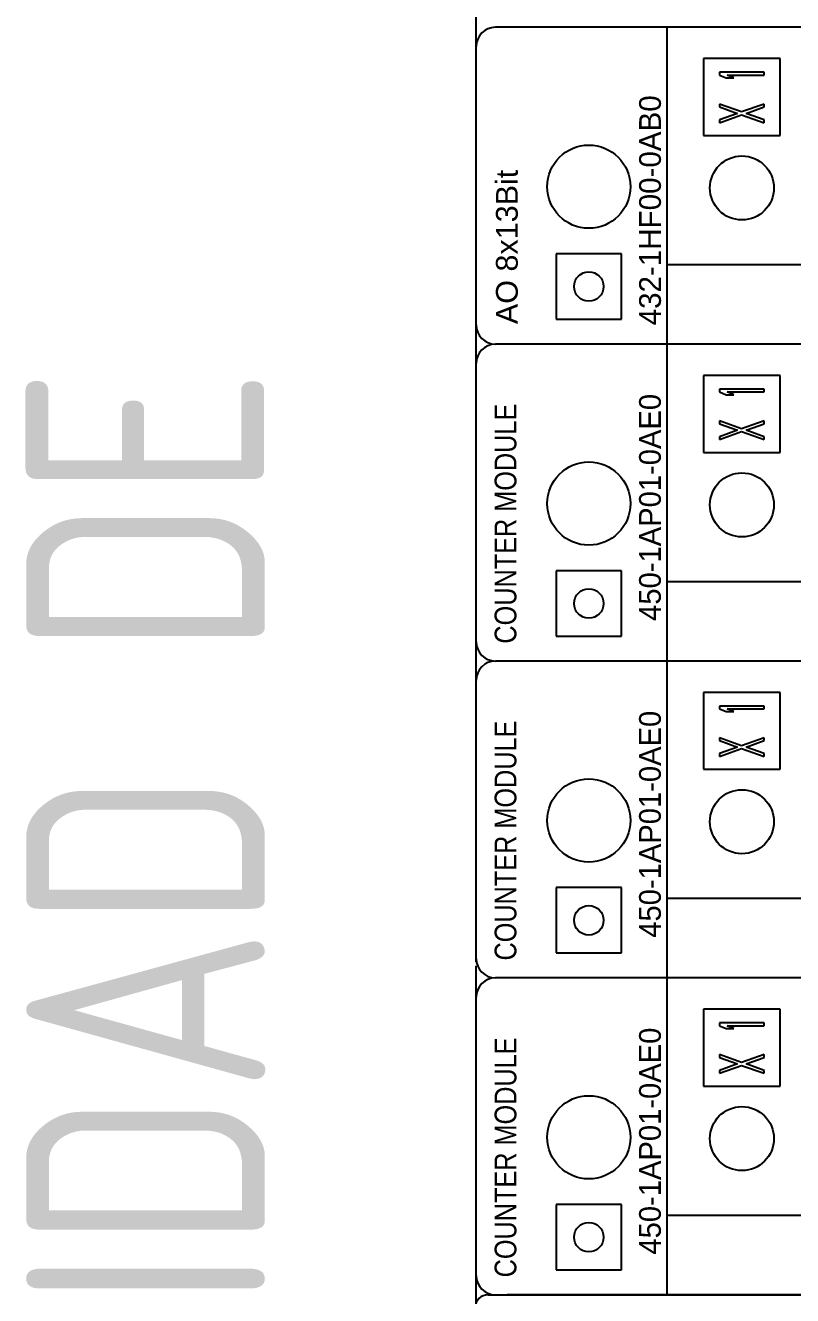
# Model space of a CAD drawing. Extents: x 10 to 610, y -247 to 1644.
# Drawn here: x 202.45 to 213.6, y 117.85 to 136.3 of the extents above; entities that cross this region are included whole.
import ezdxf
from ezdxf.enums import TextEntityAlignment as Align

# ---------------------------------------------------------------- set-up
doc = ezdxf.new("R2010")
doc.units = 0
doc.header["$LTSCALE"] = 5
doc.header["$MEASUREMENT"] = 0
doc.layers.get('0').update_dxf_attribs({"linetype": 'CONTINUOUS'})
doc.styles.add('DIN', font='DIN.shx', dxfattribs={"width": 0.85})

# ---------------------------------------------------------------- blocks, each defined once
blk = doc.blocks.new('L50')
at = {"color": 7, "linetype": 'Continuous'}
for p, q in [((-3, 166.4), (-3, 316.1)), ((285.5, 239.401), (-1.5, 239.401)), ((11.93, 214.651), (11.93, 239.401)), ((-3, 216.151), (-3, 237.901)), ((20.76, 236.951), (14.76, 236.951)), ((14.76, 236.951), (14.76, 230.951)), ((20.76, 230.951), (20.76, 236.951)), ((19.51, 235.888), (16.01, 235.888)), ((16.01, 235.888), (16.01, 235.669)), ((16.01, 235.669), (16.531, 235.451)), ((16.531, 235.451), (17.127, 235.451)), ((17.127, 235.451), (16.606, 235.669)), ((16.606, 235.669), (19.51, 235.669)), ((19.51, 235.669), (19.51, 235.888)), ((17.723, 232.789), (16.01, 233.409)), ((16.01, 233.409), (16.01, 233.19)), ((16.01, 233.19), (17.425, 232.68)), ((19.51, 233.409), (17.723, 232.789)), ((18.095, 232.68), (19.51, 233.19)), ((19.51, 233.19), (19.51, 233.409)), ((17.425, 232.68), (16.01, 232.169)), ((16.01, 231.951), (17.723, 232.57)), ((16.01, 232.169), (16.01, 231.951)), ((17.723, 232.57), (19.51, 231.951)), ((19.51, 232.169), (18.095, 232.68)), ((19.51, 231.951), (19.51, 232.169)), ((14.76, 230.951), (20.76, 230.951)), ((8.35, 221.701), (3.25, 221.701)), ((3.25, 221.701), (3.25, 216.601)), ((8.35, 216.601), (8.35, 221.701)), ((268.96, 220.851), (11.93, 220.851)), ((3.25, 216.601), (8.35, 216.601)), ((285.5, 214.651), (-1.5, 214.651)), ((285.5, 214.649), (-1.5, 214.649)), ((11.93, 189.899), (11.93, 214.649)), ((-3, 191.399), (-3, 213.149)), ((20.76, 212.199), (14.76, 212.199)), ((14.76, 212.199), (14.76, 206.199)), ((20.76, 206.199), (20.76, 212.199)), ((19.51, 211.137), (16.01, 211.137)), ((16.01, 211.137), (16.01, 210.918)), ((16.01, 210.918), (16.531, 210.699)), ((16.531, 210.699), (17.127, 210.699)), ((17.127, 210.699), (16.606, 210.918)), ((16.606, 210.918), (19.51, 210.918)), ((19.51, 210.918), (19.51, 211.137)), ((17.723, 208.038), (16.01, 208.657)), ((16.01, 208.657), (16.01, 208.439)), ((16.01, 208.439), (17.425, 207.928)), ((19.51, 208.657), (17.723, 208.038)), ((18.095, 207.928), (19.51, 208.439)), ((19.51, 208.439), (19.51, 208.657)), ((17.425, 207.928), (16.01, 207.418)), ((16.01, 207.199), (17.723, 207.819)), ((16.01, 207.418), (16.01, 207.199)), ((17.723, 207.819), (19.51, 207.199)), ((19.51, 207.418), (18.095, 207.928)), ((19.51, 207.199), (19.51, 207.418)), ((14.76, 206.199), (20.76, 206.199)), ((8.35, 196.949), (3.25, 196.949)), ((3.25, 196.949), (3.25, 191.849)), ((8.35, 191.849), (8.35, 196.949)), ((268.96, 196.099), (11.93, 196.099)), ((3.25, 191.849), (8.35, 191.849)), ((285.5, 189.899), (-1.5, 189.899)), ((285.5, 189.899), (-1.5, 189.899)), ((11.93, 165.149), (11.93, 189.899)), ((-3, 166.649), (-3, 188.399)), ((20.76, 187.449), (14.76, 187.449)), ((14.76, 187.449), (14.76, 181.449)), ((20.76, 181.449), (20.76, 187.449)), ((19.51, 186.387), (16.01, 186.387)), ((16.01, 186.387), (16.01, 186.168)), ((16.01, 186.168), (16.531, 185.949)), ((16.531, 185.949), (17.127, 185.949)), ((17.127, 185.949), (16.606, 186.168)), ((16.606, 186.168), (19.51, 186.168)), ((19.51, 186.168), (19.51, 186.387)), ((17.723, 183.288), (16.01, 183.907)), ((16.01, 183.907), (16.01, 183.689)), ((16.01, 183.689), (17.425, 183.178)), ((19.51, 183.907), (17.723, 183.288)), ((18.095, 183.178), (19.51, 183.689)), ((19.51, 183.689), (19.51, 183.907)), ((17.425, 183.178), (16.01, 182.668)), ((16.01, 182.449), (17.723, 183.069)), ((16.01, 182.668), (16.01, 182.449)), ((17.723, 183.069), (19.51, 182.449)), ((19.51, 182.668), (18.095, 183.178)), ((19.51, 182.449), (19.51, 182.668)), ((14.76, 181.449), (20.76, 181.449)), ((8.35, 172.199), (3.25, 172.199)), ((3.25, 172.199), (3.25, 167.099)), ((8.35, 167.099), (8.35, 172.199)), ((268.96, 171.349), (11.93, 171.349)), ((3.25, 167.099), (8.35, 167.099)), ((-3, 16.4), (-3, 166.1)), ((285.5, 165.149), (-1.5, 165.149)), ((285.5, 165.149), (-1.5, 165.149)), ((11.93, 140.399), (11.93, 165.149)), ((-3, 141.899), (-3, 163.649)), ((20.76, 162.699), (14.76, 162.699)), ((14.76, 162.699), (14.76, 156.699)), ((20.76, 156.699), (20.76, 162.699)), ((19.51, 161.637), (16.01, 161.637)), ((16.01, 161.637), (16.01, 161.418)), ((16.01, 161.418), (16.531, 161.199)), ((16.531, 161.199), (17.127, 161.199)), ((17.127, 161.199), (16.606, 161.418)), ((16.606, 161.418), (19.51, 161.418)), ((19.51, 161.418), (19.51, 161.637)), ((17.723, 158.538), (16.01, 159.157)), ((16.01, 159.157), (16.01, 158.939)), ((16.01, 158.939), (17.425, 158.428)), ((19.51, 159.157), (17.723, 158.538)), ((18.095, 158.428), (19.51, 158.939)), ((19.51, 158.939), (19.51, 159.157)), ((17.425, 158.428), (16.01, 157.918)), ((16.01, 157.699), (17.723, 158.319)), ((16.01, 157.918), (16.01, 157.699)), ((17.723, 158.319), (19.51, 157.699)), ((19.51, 157.918), (18.095, 158.428)), ((19.51, 157.699), (19.51, 157.918)), ((14.76, 156.699), (20.76, 156.699)), ((8.35, 147.449), (3.25, 147.449)), ((3.25, 147.449), (3.25, 142.349)), ((8.35, 142.349), (8.35, 147.449)), ((268.96, 146.599), (11.93, 146.599)), ((3.25, 142.349), (8.35, 142.349)), ((286.424, 140.399), (-0.576, 140.399))]:
    blk.add_line(p, q, dxfattribs=at)
blk.add_line((-2.076, 140.399), (123.974, 140.399))
for centre, radius in [((5.8, 226.951), 3.25), ((17.76, 226.851), 2.5), ((5.8, 219.151), 1.15), ((5.8, 202.199), 3.25), ((17.76, 202.099), 2.5), ((5.8, 194.399), 1.15), ((5.8, 177.449), 3.25), ((17.76, 177.349), 2.5), ((5.8, 169.649), 1.15), ((5.8, 152.699), 3.25), ((17.76, 152.599), 2.5), ((5.8, 144.899), 1.15)]:
    blk.add_circle(centre, radius, dxfattribs=at)
for centre, start, end in [((-1.5, 237.901), 90, 180), ((-1.5, 216.151), 180, 270), ((-1.5, 213.149), 90, 180), ((-1.5, 191.399), 180, 270), ((-1.5, 188.399), 90, 180), ((-1.5, 166.649), 180, 270), ((-1.5, 163.649), 90, 180), ((-1.5, 141.899), 180, 270)]:
    blk.add_arc(centre, 1.5, start, end, dxfattribs=at)
blk.add_arc((-2.076, 139.399), 1, 90, 180)
for s, width, p, p2 in [('432-1HF00-0AB0', 0.834586, (11.431, 216.119), (11.431, 234.09)), ('AO 8x13Bit', 0.818681, (0.245, 216.216), (0.245, 228.278)), ('450-1AP01-0AE0', 0.84556, (11.426, 193.036), (11.426, 210.765)), ('COUNTER MODULE', 0.80662, (0.14, 191.259), (0.14, 209.999)), ('450-1AP01-0AE0', 0.84556, (11.426, 168.286), (11.426, 186.015)), ('COUNTER MODULE', 0.80662, (0.14, 166.509), (0.14, 185.249)), ('450-1AP01-0AE0', 0.84556, (11.426, 143.536), (11.426, 161.265)), ('COUNTER MODULE', 0.80662, (0.14, 141.759), (0.14, 160.499))]:
    blk.add_text(s, height=1.7, rotation=90, dxfattribs=dict(at, width=width)).set_placement(p, p2, align=Align.FIT)

msp = doc.modelspace()

# ---------------------------------------------------------------- block references
at = {"linetype": 'Continuous', "xscale": 0.1860223936625646, "yscale": 0.1860223936625646, "zscale": 0.1860223936625646}
msp.add_blockref('L50', (209.558, 91.74), dxfattribs=at)

# ---------------------------------------------------------------- texts
at = {"color": 3, "style": 'DIN', "width": 0.8}
msp.add_text('UNIDAD DE ', height=3.4677, rotation=90, dxfattribs=at).set_placement((205.927, 123.058), align=Align.CENTER)

doc.saveas('drawing.dxf')
